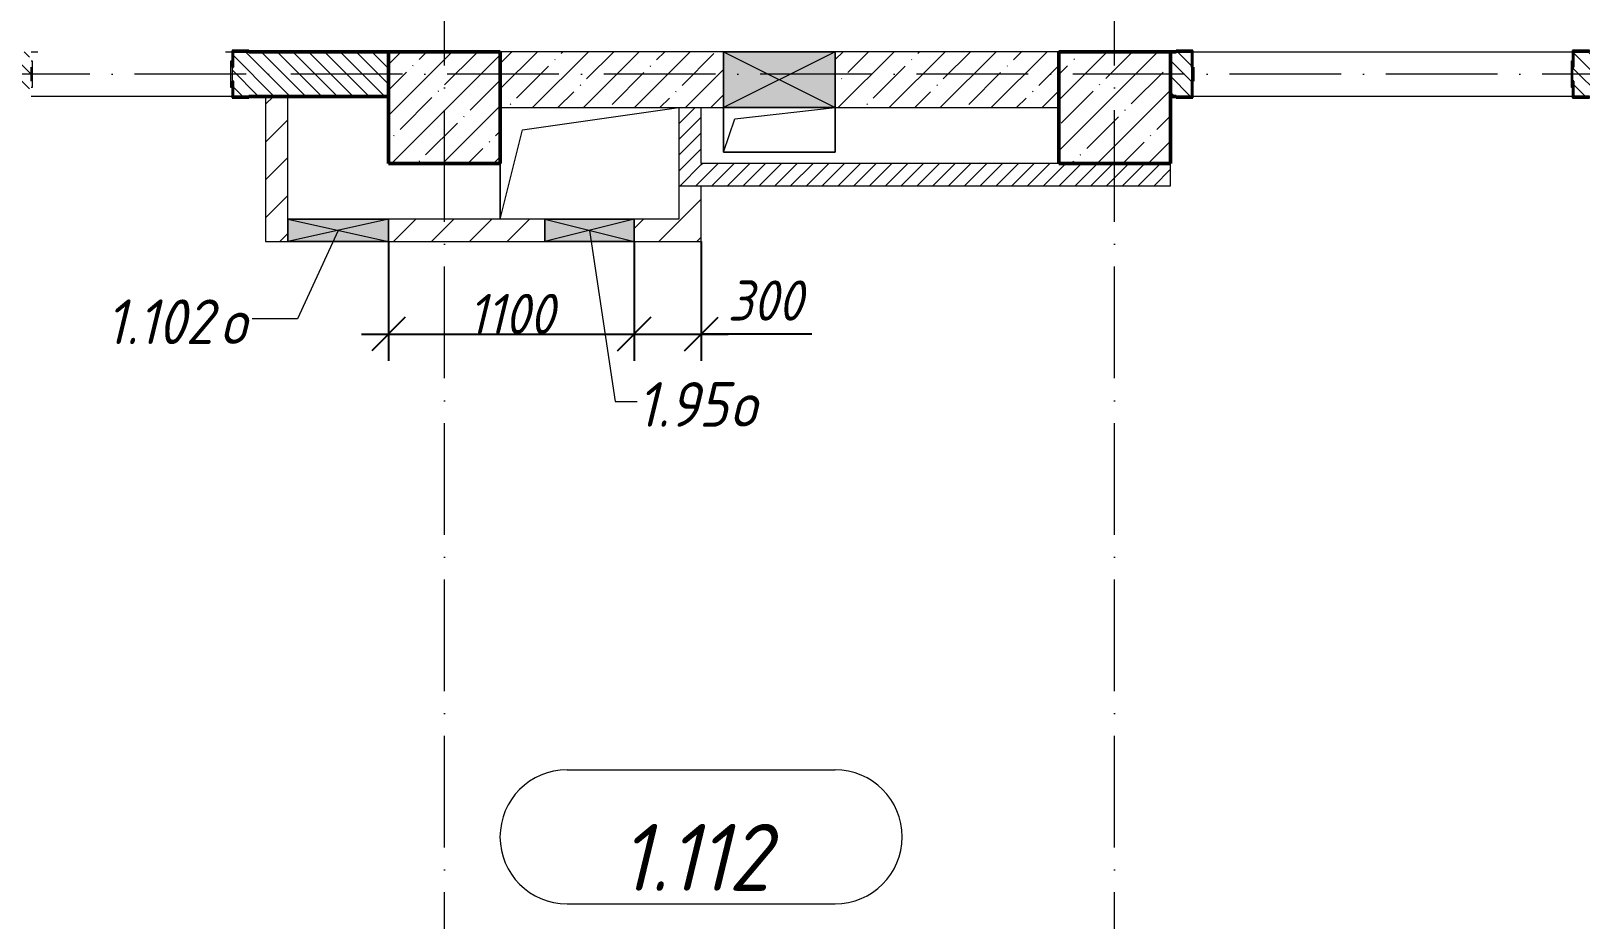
# Model space of a CAD drawing. Header units: millimetres. Extents: x -12989 to 629078, y -109036 to 555275.
# Drawn here: x 561763 to 568701, y 268089 to 272066 of the extents above; entities that cross this region are included whole.
import ezdxf

# ---------------------------------------------------------------- set-up
doc = ezdxf.new("R2010")
doc.units = ezdxf.units.MM
doc.linetypes.add('50_200_ШТРИХ_1Т_ш5_п1_п1_', pattern=[700, 500, -100, 0, -100])
for name, color, linetype, lineweight in [('A-____-____-DIMS', 7, 'Continuous', 9), ('A-DETL-GENF-OTLN', 7, 'Continuous', 9), ('A-FLOR-____-OTLN', 7, 'Continuous', 9), ('A-GENM-____-MCUT', 7, 'Continuous', 25), ('A-GENM-____-OTLN', 7, 'Continuous', 9), ('A-GENM-____-OTLN-1', 7, 'Continuous', 25), ('A-GLAZ-____-IDEN', 7, 'Continuous', 9), ('A-GLAZ-____-OTLN', 7, 'Continuous', 9), ('A-WALL-____-MCUT-1', 7, 'Continuous', 9), ('A-WALL-____-MCUT-2', 7, 'Continuous', 50), ('A-WALL-____-PATT-1', 7, 'Continuous', 9), ('A-WALL-FNSH-MCUT-1', 7, 'Continuous', 9), ('I-WALL-____-OTLN', 7, 'Continuous', 9), ('S-COLS-____-MCUT', 7, 'Continuous', 50), ('S-COLS-____-OTLN', 7, 'Continuous', 9), ('S-GRID-____-OTLN-1', 7, '50_200_ШТРИХ_1Т_ш5_п1_п1_', 9)]:
    doc.layers.add(name, color=color, linetype=linetype, lineweight=lineweight)
doc.layers.add('A-AREA-IDEN-1', color=7, linetype='Continuous', lineweight=9, true_color=0xaaaaaa)
doc.layers.add('A-GLAZ-____-OTLN-1', color=7, linetype='Continuous', lineweight=9, true_color=0xc0c0c0)
doc.styles.add('ISOCPEUR_I', font='isocpeui.ttf', dxfattribs={"width": 0.9, "height": 2.5})
doc.styles.add('ISOCPEUR_I_10', font='isocpeui.ttf', dxfattribs={"width": 0.9, "height": 180})
doc.styles.add('ISOCPEUR_I_9', font='isocpeui.ttf', dxfattribs={"width": 0.9, "height": 250})
doc.dimstyles.new('ISO-1_8_0_9К_СРЕДНИЙ_Кладочные_3', dxfattribs={"dimscale": 304.8, "dimtxt": 179.276612, "dimasz": 0.492126, "dimexe": 0.393701, "dimexo": 0, "dimgap": 0, "dimtad": 1, "dimdec": 3, "dimrnd": 0.001, "dimdsep": 46, "dimtxsty": 'ISOCPEUR_I_10', "dimblk1": 'OBLIQUE', "dimblk2": 'OBLIQUE', "dimsah": 1, "dimcen": 0.09, "dimdle": 0.393701, "dimazin": 0, "dimtfac": 1, "dimtdec": 4, "dimtix": 1, "dimtmove": 0, "dimatfit": 3, "dimfxl": 1, "dimtvp": 1, "dimtolj": 1, "dimtzin": 0, "dimarcsym": 2})
doc.dimstyles.new('ISO-1_8_0_9К_СРЕДНИЙ_Кладочные_4', dxfattribs={"dimscale": 304.8, "dimtxt": 179.276612, "dimasz": 0.492126, "dimexe": 0.393701, "dimexo": 0, "dimgap": 0, "dimtad": 1, "dimdec": 3, "dimrnd": 0.001, "dimdsep": 46, "dimtxsty": 'ISOCPEUR_I_10', "dimblk1": 'OBLIQUE', "dimblk2": 'OBLIQUE', "dimsah": 1, "dimcen": 0.09, "dimdle": 0.393701, "dimazin": 0, "dimtfac": 1, "dimtdec": 4, "dimtix": 1, "dimtmove": 1, "dimatfit": 3, "dimfxl": 1, "dimtvp": 1, "dimtolj": 1, "dimtzin": 0, "dimarcsym": 2})
pattern_1 = [(45, (513013.31, 265891.49), (-84.8528, 84.8528), [])]
pattern_2 = [(135, (513013.31, 265891.49), (-35.35534, -35.35534), [])]
pattern_3 = [(45, (513013.31, 265891.49), (-35.35534, 35.35534), [])]

# ---------------------------------------------------------------- blocks, each defined once
blk = doc.blocks.new('BSC_Колонна _Прямоугольная - 500х500-V67-АР1_План отверстий 1 этажа в осях 1-64_А-ГГ')
at = {"layer": 'S-COLS-____-OTLN'}
h = blk.add_hatch(dxfattribs=at)
h.set_pattern_fill('FP_99', color=256, style=0, pattern_type=2)
h.set_pattern_definition([(45, (-50600, -5831.04), (-114.04925, 114.04925), []), (45, (-50485.95, -5831.04), (-114.04925, 114.04925), [201.613, -40.323, 3.353, -36.97])])
h.paths.add_polyline_path([(-250, -250), (250, -250), (250, 250), (-250, 250)], flags=0)
at = {"layer": 'S-COLS-____-MCUT'}
for p, q in [((250, 250), (-250, 250)), ((-250, 250), (-250, -250)), ((250, -250), (250, 250)), ((-250, -250), (250, -250))]:
    blk.add_line(p, q, dxfattribs=at)
blk = doc.blocks.new('BSC_Колонна _Прямоугольная - 500х500-V69-АР1_План отверстий 1 этажа в осях 1-64_А-ГГ')
at = {"layer": 'S-COLS-____-OTLN'}
h = blk.add_hatch(dxfattribs=at)
h.set_pattern_fill('FP_101', color=256, style=0, pattern_type=2)
h.set_pattern_definition([(45, (-53600, -5831.04), (-114.04925, 114.04925), []), (45, (-53485.95, -5831.04), (-114.04925, 114.04925), [201.613, -40.323, 3.353, -36.97])])
h.paths.add_polyline_path([(-250, -250), (250, -250), (250, 250), (-250, 250)], flags=0)
at = {"layer": 'S-COLS-____-MCUT'}
for p, q in [((250, 250), (-250, 250)), ((-250, 250), (-250, -250)), ((250, -250), (250, 250)), ((-250, -250), (250, -250))]:
    blk.add_line(p, q, dxfattribs=at)
blk = doc.blocks.new('Фахверк_СКБ_Уголок - 200_4010_1-27904659-АР1_План отверстий 1 этажа в осях 1-64_А-ГГ')
at = {"layer": 'A-GENM-____-MCUT'}
for p, q in [((125, 156), (50, 156)), ((50, 156), (50, 150)), ((50, 150), (119, 150)), ((119, 150), (119, 81)), ((125, 81), (125, 156)), ((119, 81), (125, 81)), ((125, 19), (119, 19)), ((119, 19), (119, -50)), ((125, -56), (125, 19)), ((119, -50), (50, -50)), ((50, -50), (50, -56)), ((50, -56), (125, -56))]:
    blk.add_line(p, q, dxfattribs=at)
blk = doc.blocks.new('154_Стойка_СКБ_Уголок - СМ-2530_200-28213945-АР1_План отверстий 1 этажа в осях 1-64_А-ГГ')
at = {"layer": 'A-GENM-____-MCUT'}
for p, q in [((125, 156), (125, 81)), ((200, 156), (125, 156)), ((131, 81), (131, 150)), ((131, 150), (200, 150)), ((200, 150), (200, 156)), ((125, 81), (131, 81)), ((131, 19), (125, 19)), ((125, 19), (125, -56)), ((131, -50), (131, 19)), ((125, -56), (200, -56)), ((200, -50), (131, -50)), ((200, -56), (200, -50))]:
    blk.add_line(p, q, dxfattribs=at)
blk = doc.blocks.new('Стойка_Влож_Полоса боковая - Полоса-28213942-АР1_План отверстий 1 этажа в осях 1-64_А-ГГ')
at = {"layer": 'A-GENM-____-OTLN'}
for p, q in [((-5, 60), (0, 60)), ((-5, -60), (-5, 60)), ((0, 31), (0, -31)), ((0, -60), (-5, -60))]:
    blk.add_line(p, q, dxfattribs=at)
blk = doc.blocks.new('AR_Отверстие прямоугольное _в плите_ - AR_Отверстие прямоугольное _в плите_-V165-АР1_План отверстий 1 этажа в осях 1-64_А-ГГ')
at = {"layer": 'A-GENM-____-OTLN'}
for p, q in [((-250, 100), (-250, -100)), ((-200, 50), (250, 100)), ((250, -100), (250, 100)), ((-250, -100), (-200, 50)), ((-250, -100), (250, -100))]:
    blk.add_line(p, q, dxfattribs=at)
blk = doc.blocks.new('AR_Отверстие прямоугольное _в стене__БезПР - AR_Отверстие прямоугольное _в стене__БезПР-30460137-АР1_План отверстий 1 этажа в осях 1-64_А-ГГ')
at = {"layer": 'A-GLAZ-____-OTLN-1'}
blk.add_hatch(color=256, dxfattribs=at).paths.add_polyline_path([(250, -125), (250, 125), (-250, 125), (-250, -125)], flags=0)
at = {"layer": 'A-DETL-GENF-OTLN'}
for p, q in [((-250, -125), (-250, 125)), ((-250, 125), (250, 125)), ((250, 125), (-250, -125)), ((-250, 125), (250, -125)), ((250, 125), (-250, 125)), ((-250, 125), (-250, -125)), ((250, 125), (250, -125)), ((250, -125), (250, 125)), ((250, -125), (-250, -125)), ((-250, -125), (250, -125))]:
    blk.add_line(p, q, dxfattribs=at)
at = {"layer": 'A-GLAZ-____-OTLN'}
blk.add_line((250, 125), (-250, 125), dxfattribs=at)
blk = doc.blocks.new('AR_Отверстие прямоугольное _в плите_ - AR_Отверстие прямоугольное _в плите_-30553057-АР1_План отверстий 1 этажа в осях 1-64_А-ГГ')
at = {"layer": 'A-GENM-____-OTLN'}
for p, q in [((-300, 150), (400, 250)), ((-400, -250), (-300, 150)), ((-400, 0), (-400, -250))]:
    blk.add_line(p, q, dxfattribs=at)
blk = doc.blocks.new('AR_Отверстие прямоугольное _в стене__БезПР - AR_Отверстие прямоугольное _в стене__БезПР-36427692-АР1_План отверстий 1 этажа в осях 1-64_А-ГГ')
at = {"layer": 'A-GLAZ-____-OTLN'}
blk.add_hatch(color=256, dxfattribs=at).paths.add_polyline_path([(225, -50), (225, 50), (-225, 50), (-225, -50)], flags=0)
at = {"layer": 'A-DETL-GENF-OTLN'}
for p, q in [((-225, -50), (-225, 50)), ((-225, 50), (225, 50)), ((225, 50), (-225, -50)), ((-225, 50), (225, -50)), ((225, 50), (-225, 50)), ((-225, 50), (-225, -50)), ((225, 50), (225, -50)), ((225, -50), (225, 50)), ((225, -50), (-225, -50)), ((-225, -50), (225, -50))]:
    blk.add_line(p, q, dxfattribs=at)
at = {"layer": 'A-GLAZ-____-OTLN'}
blk.add_line((225, 50), (-225, 50), dxfattribs=at)
blk = doc.blocks.new('AR_Отверстие прямоугольное _в стене__БезПР - AR_Отверстие прямоугольное _в стене__БезПР-36427986-АР1_План отверстий 1 этажа в осях 1-64_А-ГГ')
at = {"layer": 'A-GLAZ-____-OTLN'}
blk.add_hatch(color=256, dxfattribs=at).paths.add_polyline_path([(200, -50), (200, 50), (-200, 50), (-200, -50), (-8.5, -50)], flags=0)
at = {"layer": 'A-DETL-GENF-OTLN'}
for p, q in [((-200, -50), (-200, 50)), ((-200, 50), (200, 50)), ((200, 50), (-200, -50)), ((-200, 50), (200, -50)), ((200, 50), (-200, 50)), ((-200, 50), (-200, -50)), ((200, 50), (200, -50)), ((200, -50), (200, 50)), ((200, -50), (-200, -50)), ((-200, -50), (200, -50))]:
    blk.add_line(p, q, dxfattribs=at)
at = {"layer": 'A-GLAZ-____-OTLN'}
blk.add_line((200, 50), (-200, 50), dxfattribs=at)
blk = doc.blocks.new('_Oblique')
at = {"color": 0, "linetype": 'ByBlock', "lineweight": -2}
blk.add_line((-0.5, -0.5), (0.5, 0.5), dxfattribs=at)
blk = doc.blocks.new('*D5852')
at = {"layer": 'A-____-____-DIMS', "color": 0, "lineweight": -2, "transparency": 16777216}
for p, q in [((563363.3, 271122.5), (563363.3, 270588.5)), ((564463.3, 271122.5), (564463.3, 270588.5)), ((563243.3, 270708.5), (564583.3, 270708.5))]:
    blk.add_line(p, q, dxfattribs=at)
at = {"layer": 'Defpoints', "color": 0, "transparency": 16777216}
for p in [(563363.3, 271122.5), (564463.3, 271122.5), (564463.3, 270708.5)]:
    blk.add_point(p, dxfattribs=at)
at = {"layer": 'A-____-____-DIMS', "color": 0, "lineweight": -2, "transparency": 16777216, "xscale": 150, "yscale": 150, "zscale": 150, "rotation": 180}
blk.add_blockref('_Oblique', (563363.3, 270708.5), dxfattribs=at)
at = {"layer": 'A-____-____-DIMS', "color": 0, "lineweight": -2, "transparency": 16777216, "xscale": 150, "yscale": 150, "zscale": 150}
blk.add_blockref('_Oblique', (564463.3, 270708.5), dxfattribs=at)
at = {"layer": 'A-____-____-DIMS', "color": 0, "transparency": 16777216, "insert": (563913.3, 270798.5), "char_height": 180, "width": 463.361, "attachment_point": 5, "style": 'ISOCPEUR_I_10'}
blk.add_mtext('\\A1;1100', dxfattribs=at)
blk = doc.blocks.new('*D5853')
at = {"layer": 'A-____-____-DIMS', "color": 0, "lineweight": -2, "transparency": 16777216}
for p, q in [((564463.3, 271122.5), (564463.3, 270588.5)), ((564763.3, 271122.5), (564763.3, 270588.5)), ((564343.3, 270708.5), (564883.3, 270708.5)), ((565258.2, 270708.5), (564763.3, 270708.5))]:
    blk.add_line(p, q, dxfattribs=at)
at = {"layer": 'Defpoints', "color": 0, "transparency": 16777216}
for p in [(564463.3, 271122.5), (564763.3, 271122.5), (564763.3, 270708.5)]:
    blk.add_point(p, dxfattribs=at)
at = {"layer": 'A-____-____-DIMS', "color": 0, "lineweight": -2, "transparency": 16777216, "xscale": 150, "yscale": 150, "zscale": 150, "rotation": 180}
blk.add_blockref('_Oblique', (564463.3, 270708.5), dxfattribs=at)
at = {"layer": 'A-____-____-DIMS', "color": 0, "lineweight": -2, "transparency": 16777216, "xscale": 150, "yscale": 150, "zscale": 150}
blk.add_blockref('_Oblique', (564763.3, 270708.5), dxfattribs=at)
at = {"layer": 'A-____-____-DIMS', "color": 0, "transparency": 16777216, "insert": (564881.3, 270948.5), "char_height": 180, "width": 409.578, "attachment_point": 1, "line_spacing_factor": 1.149209, "style": 'ISOCPEUR_I_10'}
blk.add_mtext('\\A1;300', dxfattribs=at)
blk = doc.blocks.new('AAR_СКБ_Марка_помещения_1_5 ммп - Номер _ Площадь-27962135-АИ_План этажа_Стены_1')
at = {"layer": 'A-AREA-IDEN-1'}
for p, q in [((-2.987, 3), (3.013, 3)), ((-2.987, 0), (3.013, 0))]:
    blk.add_line(p, q, dxfattribs=at)
for centre, start, end in [((-2.987, 1.5), 90, 270), ((3.013, 1.5), 270, 90)]:
    blk.add_arc(centre, 1.5, start, end, dxfattribs=at)

msp = doc.modelspace()

# ---------------------------------------------------------------- hatches: boundary and pattern name
at = {"layer": 'A-WALL-____-PATT-1'}
h = msp.add_hatch(dxfattribs=at)
h.set_pattern_fill('FP_6', color=256, style=0, pattern_type=2)
h.set_pattern_definition(pattern_2)
h.paths.add_polyline_path([(562738.3109, 271772.5335), (563363.3109, 271772.5335), (563363.3109, 271972.5335), (562669.3109, 271972.5335), (562669.3109, 271903.5335), (562663.3109, 271903.5335), (562663.3109, 271841.5335), (562669.3109, 271841.5335), (562669.3109, 271772.5335)], flags=0)
h.paths.add_polyline_path([(561757.3109, 271772.5335), (561757.3109, 271841.5335), (561763.3109, 271841.5335), (561763.3109, 271903.5335), (561757.3109, 271903.5335), (561757.3109, 271972.5335), (560313.3109, 271972.5335), (560313.3109, 271772.5335), (561688.3109, 271772.5335)], flags=0)
h = msp.add_hatch(dxfattribs=at)
h.set_pattern_fill('FP_27', color=256, style=0, pattern_type=2)
h.set_pattern_definition([(45, (513013.31, 265891.49), (-114.04925, 114.04925), []), (45, (513127.36, 265891.49), (-114.04925, 114.04925), [201.612, -40.322, 3.353, -36.97])])
h.paths.add_polyline_path([(566363.3109, 271722.5335), (566363.3109, 271972.5335), (565363.3109, 271972.5335), (565363.3109, 271722.5335), (566022.2894, 271722.5335)], flags=0)
h.paths.add_polyline_path([(564254.8252, 271722.5335), (564863.3109, 271722.5335), (564863.3109, 271972.5335), (563863.3109, 271972.5335), (563863.3109, 271722.5335)], flags=0)
h = msp.add_hatch(dxfattribs=at)
h.set_pattern_fill('FP_6', color=256, style=0, pattern_type=2)
h.set_pattern_definition(pattern_2)
h.paths.add_polyline_path([(569313.3109, 271772.5335), (569313.3109, 271972.5335), (568669.3109, 271972.5335), (568669.3109, 271903.5335), (568663.3109, 271903.5335), (568663.3109, 271841.5335), (568669.3109, 271841.5335), (568669.3109, 271772.5335), (569113.3109, 271772.5335)], flags=0)
h.paths.add_polyline_path([(566863.3109, 271772.5335), (566957.3109, 271772.5335), (566957.3109, 271841.5335), (566963.3109, 271841.5335), (566963.3109, 271903.5335), (566957.3109, 271903.5335), (566957.3109, 271972.5335), (566863.3109, 271972.5335), (566863.3109, 271866.5335)], flags=0)
h = msp.add_hatch(dxfattribs=at)
h.set_pattern_fill('FP_4', color=256, style=0, pattern_type=2)
h.set_pattern_definition(pattern_1)
h.paths.add_polyline_path([(562813.3109, 271222.5335), (562913.3109, 271222.5335), (562913.3109, 271772.5335), (562813.3109, 271772.5335)], flags=0)
h = msp.add_hatch(dxfattribs=at)
h.set_pattern_fill('FP_5', color=256, style=0, pattern_type=2)
h.set_pattern_definition(pattern_3)
h.paths.add_polyline_path([(564763.3109, 271372.5335), (564763.3109, 271722.5335), (564663.3109, 271722.5335), (564663.3109, 271372.5335)], flags=0)
h = msp.add_hatch(dxfattribs=at)
h.set_pattern_fill('FP_5', color=256, style=0, pattern_type=2)
h.set_pattern_definition(pattern_3)
h.paths.add_polyline_path([(566022.2894, 271372.5335), (566863.3109, 271372.5335), (566863.3109, 271472.5335), (564763.3109, 271472.5335), (564763.3109, 271372.5335)], flags=0)
h = msp.add_hatch(dxfattribs=at)
h.set_pattern_fill('FP_4', color=256, style=0, pattern_type=2)
h.set_pattern_definition(pattern_1)
h.paths.add_polyline_path([(564763.3109, 271122.5335), (564763.3109, 271372.5335), (564663.3109, 271372.5335), (564663.3109, 271122.5335)], flags=0)
h = msp.add_hatch(dxfattribs=at)
h.set_pattern_fill('FP_4', color=256, style=0, pattern_type=2)
h.set_pattern_definition(pattern_1)
h.paths.add_polyline_path([(564663.3109, 271122.5335), (564663.3109, 271222.5335), (564463.3109, 271222.5335), (564463.3109, 271122.5335)], flags=0)
h.paths.add_polyline_path([(563363.3109, 271122.5335), (564063.3109, 271122.5335), (564063.3109, 271222.5335), (563363.3109, 271222.5335), (563363.3109, 271196.8192)], flags=0)
h.paths.add_polyline_path([(562813.3109, 271122.5335), (562913.3109, 271122.5335), (562913.3109, 271222.5335), (562813.3109, 271222.5335)], flags=0)

# ---------------------------------------------------------------- linework, layer by layer
at = {"layer": 'A-FLOR-____-OTLN'}
for p, q in [((564863.3109, 271522.5335), (564863.3109, 271722.5335)), ((565363.3109, 271722.5335), (565363.3109, 271522.5335)), ((563863.3109, 271222.5335), (563863.3109, 271472.5335)), ((565363.3109, 271522.5335), (564863.3109, 271522.5335))]:
    msp.add_line(p, q, dxfattribs=at)
at = {"layer": 'A-GLAZ-____-IDEN'}
for p, q in [((563138.3109, 271172.5335), (562956.848, 270775.8657)), ((564263.3109, 271172.5335), (564377.8625, 270405.7844)), ((562956.848, 270775.8657), (562753.1565, 270775.8657)), ((564377.8625, 270405.7844), (564476.3575, 270405.7844))]:
    msp.add_line(p, q, dxfattribs=at)
at = {"layer": 'A-WALL-____-MCUT-1'}
for p, q in [((564863.3109, 271972.5335), (563863.3109, 271972.5335)), ((566363.3109, 271972.5335), (565363.3109, 271972.5335)), ((563863.3109, 271722.5335), (564863.3109, 271722.5335)), ((565363.3109, 271722.5335), (566363.3109, 271722.5335))]:
    msp.add_line(p, q, dxfattribs=at)
at = {"layer": 'A-WALL-____-MCUT-2'}
for p, q in [((563363.3109, 271972.5335), (562738.3109, 271972.5335)), ((566888.3109, 271972.5335), (566863.3109, 271972.5335)), ((566963.3109, 271841.5335), (566963.3109, 271903.5335)), ((562738.3109, 271772.5335), (563363.3109, 271772.5335)), ((566863.3109, 271772.5335), (566888.3109, 271772.5335))]:
    msp.add_line(p, q, dxfattribs=at)
at = {"layer": 'A-WALL-FNSH-MCUT-1'}
for p, q in [((562813.3109, 271772.5335), (562813.3109, 271122.5335)), ((562913.3109, 271222.5335), (562913.3109, 271772.5335)), ((564663.3109, 271722.5335), (564663.3109, 271222.5335)), ((564763.3109, 271472.5335), (564763.3109, 271722.5335)), ((566363.3109, 271472.5335), (564763.3109, 271472.5335)), ((566863.3109, 271372.5335), (566863.3109, 271472.5335)), ((564663.3109, 271372.5335), (566863.3109, 271372.5335)), ((564763.3109, 271122.5335), (564763.3109, 271372.5335)), ((564063.3109, 271222.5335), (563363.3109, 271222.5335)), ((564663.3109, 271222.5335), (564463.3109, 271222.5335)), ((562813.3109, 271122.5335), (562913.3109, 271122.5335)), ((563363.3109, 271122.5335), (564063.3109, 271122.5335)), ((564463.3109, 271122.5335), (564763.3109, 271122.5335))]:
    msp.add_line(p, q, dxfattribs=at)
at = {"layer": 'I-WALL-____-OTLN'}
for p, q in [((561763.3109, 271972.5335), (561793.3109, 271972.5335)), ((562633.3109, 271972.5335), (562663.3109, 271972.5335)), ((566963.3109, 271972.5335), (568663.3109, 271972.5335)), ((562663.3109, 271772.5335), (561763.3109, 271772.5335)), ((568663.3109, 271772.5335), (566963.3109, 271772.5335))]:
    msp.add_line(p, q, dxfattribs=at)
at = {"layer": 'S-GRID-____-OTLN-1'}
for p, q in [((563613.3109, 261408.8852), (563613.3109, 276042.0309)), ((566613.3109, 261408.8852), (566613.3109, 276042.0309)), ((603332.0982, 271872.5335), (508344.5407, 271872.5335))]:
    msp.add_line(p, q, dxfattribs=at)

# ---------------------------------------------------------------- block references
at = {"layer": 'A-AREA-IDEN-1', "xscale": 199.9999999999999, "yscale": 199.9999999999999, "zscale": 199.9999999999999}
msp.add_blockref('AAR_СКБ_Марка_помещения_1_5 ммп - Номер _ Площадь-27962135-АИ_План этажа_Стены_1', (564759.8631, 268156.8602), dxfattribs=at)
at = {"layer": 'A-GENM-____-OTLN', "rotation": 180}
msp.add_blockref('Стойка_Влож_Полоса боковая - Полоса-28213942-АР1_План отверстий 1 этажа в осях 1-64_А-ГГ', (561763.3109, 271872.5335), dxfattribs=at)
at = {"layer": 'A-GENM-____-OTLN'}
for name, p in [('Стойка_Влож_Полоса боковая - Полоса-28213942-АР1_План отверстий 1 этажа в осях 1-64_А-ГГ', (562663.3109, 271872.5335)), ('Стойка_Влож_Полоса боковая - Полоса-28213942-АР1_План отверстий 1 этажа в осях 1-64_А-ГГ', (568663.3109, 271872.5335)), ('AR_Отверстие прямоугольное _в плите_ - AR_Отверстие прямоугольное _в плите_-30553057-АР1_План отверстий 1 этажа в осях 1-64_А-ГГ', (564263.3109, 271472.5335)), ('AR_Отверстие прямоугольное _в плите_ - AR_Отверстие прямоугольное _в плите_-V165-АР1_План отверстий 1 этажа в осях 1-64_А-ГГ', (565113.3109, 271622.5335))]:
    msp.add_blockref(name, p, dxfattribs=at)
at = {"layer": 'A-GENM-____-OTLN-1'}
for name, p in [('154_Стойка_СКБ_Уголок - СМ-2530_200-28213945-АР1_План отверстий 1 этажа в осях 1-64_А-ГГ', (562538.3109, 271822.5335)), ('Фахверк_СКБ_Уголок - 200_4010_1-27904659-АР1_План отверстий 1 этажа в осях 1-64_А-ГГ', (566838.3109, 271822.5335)), ('154_Стойка_СКБ_Уголок - СМ-2530_200-28213945-АР1_План отверстий 1 этажа в осях 1-64_А-ГГ', (568538.3109, 271822.5335))]:
    msp.add_blockref(name, p, dxfattribs=at)
at = {"layer": 'A-GLAZ-____-OTLN'}
for name, p in [('AR_Отверстие прямоугольное _в стене__БезПР - AR_Отверстие прямоугольное _в стене__БезПР-30460137-АР1_План отверстий 1 этажа в осях 1-64_А-ГГ', (565113.3109, 271847.5335)), ('AR_Отверстие прямоугольное _в стене__БезПР - AR_Отверстие прямоугольное _в стене__БезПР-36427692-АР1_План отверстий 1 этажа в осях 1-64_А-ГГ', (563138.3109, 271172.5335)), ('AR_Отверстие прямоугольное _в стене__БезПР - AR_Отверстие прямоугольное _в стене__БезПР-36427986-АР1_План отверстий 1 этажа в осях 1-64_А-ГГ', (564263.3109, 271172.5335))]:
    msp.add_blockref(name, p, dxfattribs=at)
at = {"layer": 'S-COLS-____-OTLN'}
for name, p in [('BSC_Колонна _Прямоугольная - 500х500-V67-АР1_План отверстий 1 этажа в осях 1-64_А-ГГ', (563613.3109, 271722.5335)), ('BSC_Колонна _Прямоугольная - 500х500-V69-АР1_План отверстий 1 этажа в осях 1-64_А-ГГ', (566613.3109, 271722.5335))]:
    msp.add_blockref(name, p, dxfattribs=at)

# ---------------------------------------------------------------- texts
at = {"layer": 'A-AREA-IDEN-1', "insert": (564734.4341, 268215.1901), "char_height": 300, "width": 794, "attachment_point": 8, "line_spacing_factor": 1.139951, "style": 'ISOCPEUR_I'}
msp.add_mtext('\\pxqc,t8.46667,16.93333,25.4,33.86667,42.33333,50.8,59.26667,67.73333,76.2,84.66667,93.13333,101.6,110.06667,118.53333,127,135.46667,143.93333,152.4,160.86667,169.33333,177.8,186.26667,194.73333,203.2,211.66667,220.13333,228.6,237.06667,245.53333,254,262.46667,270.93333;{1.112}', dxfattribs=at)
at = {"layer": 'A-GLAZ-____-IDEN', "char_height": 200, "attachment_point": 1, "style": 'ISOCPEUR_I_9'}
for s, insert, width in [('1.102', (562098.3033, 270863.4802), 620.506125), ('\\fISOCPEUR|b0|i1|c204|p34|;\\W.9;о', (562610.2721, 270863.4802), 158.734125), ('1.95', (564476.3575, 270493.399), 505.063125), ('\\fISOCPEUR|b0|i1|c204|p34|;\\W.9;о', (564893.0762, 270493.399), 158.734125)]:
    msp.add_mtext(s, dxfattribs=dict(at, insert=insert, width=width))

# ---------------------------------------------------------------- dimensions: what is measured, and where the dimension line sits
at = {"layer": 'A-____-____-DIMS'}
dim = msp.add_linear_dim(base=(564463.3109, 270708.4513), p1=(563363.3109, 271122.5335), p2=(564463.3109, 271122.5335), dimstyle='ISO-1_8_0_9К_СРЕДНИЙ_Кладочные_3', override={"dimpost": '<>', "dimfxl": 1100}, dxfattribs=at)
dim.commit()
dim.dimension.update_dxf_attribs({"geometry": '*D5852', "text_midpoint": (563913.3109, 270798.4513)})
dim = msp.add_linear_dim(base=(564763.3109, 270708.4513), p1=(564463.3109, 271122.5335), p2=(564763.3109, 271122.5335), dimstyle='ISO-1_8_0_9К_СРЕДНИЙ_Кладочные_4', override={"dimpost": '<>', "dimfxl": 300}, dxfattribs=at)
dim.commit()
dim.dimension.update_dxf_attribs({"geometry": '*D5853', "text_midpoint": (565086.1226, 270823.6133), "dimtype": 160})

doc.saveas('drawing.dxf')
